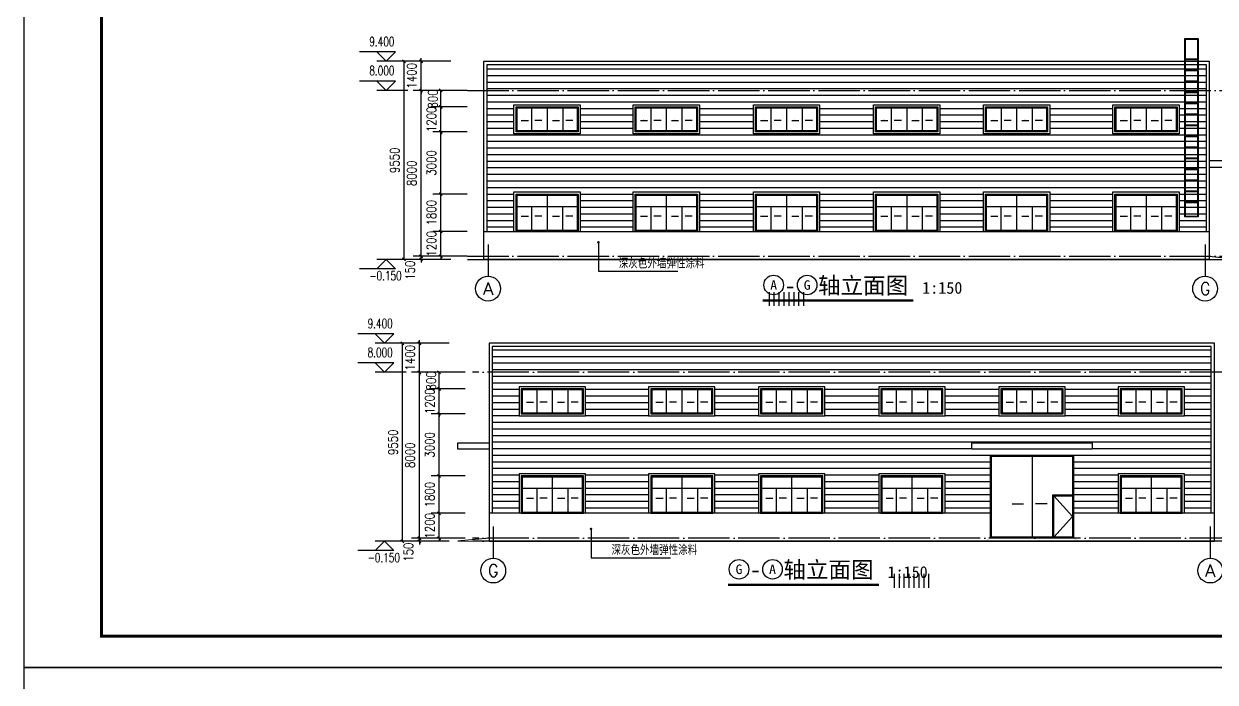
# Model space of a CAD drawing. Extents: x -21908402 to 2004492, y 83987 to 5079726.
# Drawn here: x 1811392 to 1868877, y 146275 to 178015 of the extents above; entities that cross this region are included whole.
import ezdxf
from ezdxf.enums import TextEntityAlignment as Align

# ---------------------------------------------------------------- set-up
doc = ezdxf.new("R2010")
doc.units = 0
doc.header["$LTSCALE"] = 1000
doc.linetypes.add('DOTE', pattern=[2.42, 2, -0.2, 0.02, -0.2])
doc.layers.get('0').update_dxf_attribs({"linetype": 'CONTINUOUS'})
doc.layers.get('DEFPOINTS').update_dxf_attribs({"linetype": 'CONTINUOUS'})
for name, color, linetype in [('AXIS', 3, 'CONTINUOUS'), ('AXIS_TEXT', 7, 'CONTINUOUS'), ('DIM_ELEV', 3, 'CONTINUOUS'), ('DIM_LEAD', 3, 'CONTINUOUS'), ('DIM_SYMB', 3, 'CONTINUOUS'), ('DOTE', 1, 'DOTE'), ('PUB_DIM', 3, 'CONTINUOUS'), ('PUB_TEXT', 7, 'CONTINUOUS'), ('PUB_TITLE', 4, 'CONTINUOUS'), ('WINDOW', 94, 'CONTINUOUS'), ('填充', 8, 'CONTINUOUS')]:
    doc.layers.add(name, color=color, linetype=linetype)
doc.styles.add('_TCH_AXIS', font='COMPLEX', dxfattribs={"bigfont": 'GBCBIG'})
doc.styles.add('_TCH_DIM', font='SIMPLEX', dxfattribs={"bigfont": 'GBCBIG'})
doc.styles.add('_TCH_DYN', font='')
doc.styles.add('COMPLEX', font='COMPLEX')
doc.styles.add('DIM_FONT', font='simplex.shx', dxfattribs={"width": 0.8})
doc.styles.get('_TCH_DYN').set_extended_font_data('SimSun')
doc.dimstyles.new('DIMN150', dxfattribs={"dimscale": 1.5, "dimtxt": 300, "dimasz": 100, "dimexe": 250, "dimexo": 300, "dimgap": 150, "dimtad": 1, "dimdec": 0, "dimzin": 0, "dimtxsty": 'DIM_FONT', "dimblk": 'ARCHTICK', "dimcen": 0.09, "dimclrt": 7, "dimazin": 3, "dimtfac": 1, "dimtdec": 0, "dimtix": 1, "dimtmove": 0, "dimatfit": 3, "dimtolj": 1, "dimtzin": 0})

# ---------------------------------------------------------------- blocks, each defined once
blk = doc.blocks.new('HHHHHHHGG')
at = {"layer": 'DIM_SYMB'}
for points in [[(-138605, -148864), (-138805, -148864), (-138805, -148837)], [(-138298, -148864), (-138098, -148864), (-138098, -148837)], [(-137105, -148864), (-137305, -148864), (-137305, -148837)], [(-136798, -148864), (-136598, -148864), (-136598, -148837)]]:
    blk.add_hatch(color=256, dxfattribs=at).paths.add_polyline_path(points)
for points in [[(-138949, -148864), (-138605, -148864)], [(-137954, -148864), (-138298, -148864)], [(-137449, -148864), (-137105, -148864)], [(-136454, -148864), (-136798, -148864)]]:
    blk.add_lwpolyline(points, dxfattribs=at)
at = {"layer": 'WINDOW'}
for p, q in [((-139201, -148218), (-136201, -148218)), ((-139201, -149418), (-139201, -148218)), ((-138451, -148218), (-138451, -149418)), ((-137701, -148218), (-137701, -149418)), ((-136951, -148218), (-136951, -149418)), ((-136201, -148218), (-136201, -149418)), ((-136201, -149418), (-139201, -149418))]:
    blk.add_line(p, q, dxfattribs=at)
blk.add_lwpolyline([(-139151, -148268), (-136251, -148268), (-136251, -149368), (-139151, -149368)], close=True, dxfattribs=at)
blk = doc.blocks.new('GFHHHHHH')
at = {"layer": 'DIM_SYMB'}
for points in [[(-142273, -148692), (-142473, -148692), (-142473, -148666)], [(-141967, -148692), (-141767, -148692), (-141767, -148666)], [(-140773, -148692), (-140973, -148692), (-140973, -148666)], [(-140467, -148692), (-140267, -148692), (-140267, -148666)]]:
    blk.add_hatch(color=256, dxfattribs=at).paths.add_polyline_path(points)
for points in [[(-142617, -148692), (-142273, -148692)], [(-141622, -148692), (-141967, -148692)], [(-141117, -148692), (-140773, -148692)], [(-140122, -148692), (-140467, -148692)]]:
    blk.add_lwpolyline(points, dxfattribs=at)
at = {"layer": 'WINDOW'}
for p, q in [((-142870, -147618), (-139870, -147618)), ((-142870, -149418), (-142870, -147618)), ((-141370, -147618), (-141370, -149418)), ((-139870, -147618), (-139870, -149418)), ((-142870, -148218), (-139870, -148218)), ((-142120, -148218), (-142120, -149418)), ((-140620, -148218), (-140620, -149418)), ((-139870, -149418), (-142870, -149418))]:
    blk.add_line(p, q, dxfattribs=at)
blk.add_lwpolyline([(-142820, -147668), (-139920, -147668), (-139920, -149368), (-142820, -149368)], close=True, dxfattribs=at)
blk = doc.blocks.new('FDDDGFG')
at = {"layer": 'DIM_SYMB'}
for points in [[(1842481, 175578), (1842331, 175578), (1842331, 175598)], [(1843058, 175578), (1843208, 175578), (1843208, 175598)]]:
    blk.add_hatch(color=256, dxfattribs=at).paths.add_polyline_path(points)
blk.add_lwpolyline([(1843942, 175966), (1844842, 174966), (1843942, 173966)])
for points in [[(1841926, 175578), (1842481, 175578)], [(1843613, 175578), (1843058, 175578)]]:
    blk.add_lwpolyline(points, dxfattribs=at)
at = {"layer": 'WINDOW'}
for p, q in [((1840892, 177916), (1844892, 177916)), ((1840892, 173916), (1840892, 177916)), ((1842892, 177916), (1842892, 173916)), ((1844892, 177916), (1844892, 173916)), ((1844892, 173916), (1840892, 173916))]:
    blk.add_line(p, q, dxfattribs=at)
for points in [[(1840942, 177866), (1844842, 177866), (1844842, 173966), (1840942, 173966)], [(1844892, 173916), (1843892, 173916), (1843892, 176016), (1844892, 176016)], [(1844842, 173966), (1843942, 173966), (1843942, 175966), (1844842, 175966)]]:
    blk.add_lwpolyline(points, close=True, dxfattribs=at)
blk = doc.blocks.new('123')
at = {"const_width": 10}
for points in [[(1840198, 180917), (1840498, 181067), (1844498, 181067)], [(1844798, 180917), (1844498, 181067), (1840498, 181067)]]:
    blk.add_lwpolyline(points, dxfattribs=at)
blk = doc.blocks.new('GT22')
for p, q in [((939605, 398207), (938975, 398207)), ((938975, 398207), (938975, 389607)), ((939575, 398177), (939005, 398177)), ((939005, 398177), (939005, 389607)), ((939575, 389607), (939575, 398177)), ((939605, 389607), (939605, 398207)), ((939005, 397217), (939575, 397217)), ((939005, 397187), (939575, 397187)), ((939005, 396687), (939575, 396687)), ((939005, 396657), (939575, 396657)), ((939005, 396157), (939575, 396157)), ((939005, 396127), (939575, 396127)), ((939005, 395627), (939575, 395627)), ((939005, 395597), (939575, 395597)), ((939005, 395097), (939575, 395097)), ((939005, 395067), (939575, 395067)), ((939005, 394567), (939575, 394567)), ((939005, 394537), (939575, 394537)), ((939005, 394037), (939575, 394037)), ((939005, 394007), (939575, 394007)), ((939005, 393507), (939575, 393507)), ((939005, 393477), (939575, 393477)), ((939005, 392977), (939575, 392977)), ((939005, 392947), (939575, 392947)), ((939005, 392447), (939575, 392447)), ((939005, 392417), (939575, 392417)), ((939005, 391917), (939575, 391917)), ((939005, 391887), (939575, 391887)), ((939005, 391387), (939575, 391387)), ((939005, 391357), (939575, 391357)), ((939005, 390857), (939575, 390857)), ((939005, 390827), (939575, 390827)), ((939005, 390327), (939575, 390327)), ((939005, 390297), (939575, 390297)), ((938975, 389607), (939605, 389607)), ((939005, 389637), (939575, 389637))]:
    blk.add_line(p, q)
blk = doc.blocks.new('_ARCHTICK')
at = {"color": 0, "linetype": 'BYBLOCK', "const_width": 0.4}
blk.add_lwpolyline([(-0.5, -0.5), (0.5, 0.5)], dxfattribs=at)
blk = doc.blocks.new('*D69')
at = {"layer": 'DEFPOINTS', "color": 0}
for p in [(1831428, 154415), (1833145, 154415), (1833145, 153215)]:
    blk.add_point(p, dxfattribs=at)
at = {"layer": 'PUB_DIM', "color": 0}
for p, q in [((1832695, 154415), (1831053, 154415)), ((1831428, 154415), (1831428, 154565)), ((1831428, 153215), (1831428, 154415)), ((1832695, 153215), (1831053, 153215)), ((1831428, 153215), (1831428, 153065))]:
    blk.add_line(p, q, dxfattribs=at)
at = {"layer": 'PUB_DIM', "color": 0, "xscale": 150, "yscale": 150, "zscale": 150}
for p, rotation in [((1831428, 154415), 270), ((1831428, 153215), 90)]:
    blk.add_blockref('_ARCHTICK', p, dxfattribs=dict(at, rotation=rotation))
at = {"layer": 'PUB_DIM', "color": 7, "insert": (1830978, 153815), "char_height": 450, "attachment_point": 5, "rotation": 90, "style": 'DIM_FONT'}
blk.add_mtext('\\A1;1200', dxfattribs=at)
blk = doc.blocks.new('*D70')
at = {"layer": 'DEFPOINTS', "color": 0}
for p in [(1831428, 156215), (1833145, 156215), (1833145, 154415)]:
    blk.add_point(p, dxfattribs=at)
at = {"layer": 'PUB_DIM', "color": 0}
for p, q in [((1832695, 156215), (1831053, 156215)), ((1831428, 154415), (1831428, 156215)), ((1832695, 154415), (1831053, 154415))]:
    blk.add_line(p, q, dxfattribs=at)
at = {"layer": 'PUB_DIM', "color": 0, "xscale": 150, "yscale": 150, "zscale": 150}
for p, rotation in [((1831428, 156215), 90), ((1831428, 154415), 270)]:
    blk.add_blockref('_ARCHTICK', p, dxfattribs=dict(at, rotation=rotation))
at = {"layer": 'PUB_DIM', "color": 7, "insert": (1830978, 155315), "char_height": 450, "attachment_point": 5, "rotation": 90, "style": 'DIM_FONT'}
blk.add_mtext('\\A1;1800', dxfattribs=at)
blk = doc.blocks.new('*D71')
at = {"layer": 'DEFPOINTS', "color": 0}
for p in [(1831428, 159215), (1833145, 159215), (1833145, 156215)]:
    blk.add_point(p, dxfattribs=at)
at = {"layer": 'PUB_DIM', "color": 0}
for p, q in [((1832695, 159215), (1831053, 159215)), ((1831428, 156215), (1831428, 159215)), ((1832695, 156215), (1831053, 156215))]:
    blk.add_line(p, q, dxfattribs=at)
at = {"layer": 'PUB_DIM', "color": 0, "xscale": 150, "yscale": 150, "zscale": 150}
for p, rotation in [((1831428, 159215), 90), ((1831428, 156215), 270)]:
    blk.add_blockref('_ARCHTICK', p, dxfattribs=dict(at, rotation=rotation))
at = {"layer": 'PUB_DIM', "color": 7, "insert": (1830978, 157715), "char_height": 450, "attachment_point": 5, "rotation": 90, "style": 'DIM_FONT'}
blk.add_mtext('\\A1;3000', dxfattribs=at)
blk = doc.blocks.new('*D72')
at = {"layer": 'DEFPOINTS', "color": 0}
for p in [(1831428, 160415), (1833145, 160415), (1833145, 159215)]:
    blk.add_point(p, dxfattribs=at)
at = {"layer": 'PUB_DIM', "color": 0}
for p, q in [((1832695, 160415), (1831053, 160415)), ((1831428, 160415), (1831428, 160565)), ((1831428, 159215), (1831428, 160415)), ((1832695, 159215), (1831053, 159215)), ((1831428, 159215), (1831428, 159065))]:
    blk.add_line(p, q, dxfattribs=at)
at = {"layer": 'PUB_DIM', "color": 0, "xscale": 150, "yscale": 150, "zscale": 150}
for p, rotation in [((1831428, 160415), 270), ((1831428, 159215), 90)]:
    blk.add_blockref('_ARCHTICK', p, dxfattribs=dict(at, rotation=rotation))
at = {"layer": 'PUB_DIM', "color": 7, "insert": (1830978, 159815), "char_height": 450, "attachment_point": 5, "rotation": 90, "style": 'DIM_FONT'}
blk.add_mtext('\\A1;1200', dxfattribs=at)
blk = doc.blocks.new('*D73')
at = {"layer": 'DEFPOINTS', "color": 0}
for p in [(1831428, 161215), (1833145, 161215), (1833145, 160415)]:
    blk.add_point(p, dxfattribs=at)
at = {"layer": 'PUB_DIM', "color": 0}
for p, q in [((1832695, 161215), (1831053, 161215)), ((1831428, 160415), (1831428, 161215)), ((1832695, 160415), (1831053, 160415))]:
    blk.add_line(p, q, dxfattribs=at)
at = {"layer": 'PUB_DIM', "color": 0, "xscale": 150, "yscale": 150, "zscale": 150}
for p, rotation in [((1831428, 161215), 90), ((1831428, 160415), 270)]:
    blk.add_blockref('_ARCHTICK', p, dxfattribs=dict(at, rotation=rotation))
at = {"layer": 'PUB_DIM', "color": 7, "insert": (1831045, 160800), "char_height": 450, "attachment_point": 5, "rotation": 90, "style": 'DIM_FONT'}
blk.add_mtext('\\A1;800', dxfattribs=at)
blk = doc.blocks.new('*D74')
at = {"layer": 'DEFPOINTS', "color": 0}
for p in [(1829656, 162615), (1831632, 162615), (1831632, 153065)]:
    blk.add_point(p, dxfattribs=at)
at = {"layer": 'PUB_DIM', "color": 0}
for p, q in [((1831182, 162615), (1829281, 162615)), ((1829656, 153065), (1829656, 162615)), ((1831182, 153065), (1829281, 153065))]:
    blk.add_line(p, q, dxfattribs=at)
at = {"layer": 'PUB_DIM', "color": 0, "xscale": 150, "yscale": 150, "zscale": 150}
for p, rotation in [((1829656, 162615), 90), ((1829656, 153065), 270)]:
    blk.add_blockref('_ARCHTICK', p, dxfattribs=dict(at, rotation=rotation))
at = {"layer": 'PUB_DIM', "color": 7, "insert": (1829206, 157840), "char_height": 450, "attachment_point": 5, "rotation": 90, "style": 'DIM_FONT'}
blk.add_mtext('\\A1;9550', dxfattribs=at)
blk = doc.blocks.new('*D75')
at = {"layer": 'DEFPOINTS', "color": 0}
for p in [(1830479, 153215), (1832371, 153215), (1832371, 153065)]:
    blk.add_point(p, dxfattribs=at)
at = {"layer": 'PUB_DIM', "color": 0}
for p, q in [((1831921, 153215), (1830104, 153215)), ((1831921, 153065), (1830104, 153065)), ((1830479, 153215), (1830479, 153365)), ((1830479, 153065), (1830479, 153215)), ((1830479, 153065), (1830479, 152915))]:
    blk.add_line(p, q, dxfattribs=at)
at = {"layer": 'PUB_DIM', "color": 0, "xscale": 150, "yscale": 150, "zscale": 150}
for p, rotation in [((1830479, 153215), 270), ((1830479, 153065), 90)]:
    blk.add_blockref('_ARCHTICK', p, dxfattribs=dict(at, rotation=rotation))
at = {"layer": 'PUB_DIM', "color": 7, "insert": (1829948, 152540), "char_height": 450, "attachment_point": 5, "rotation": 90, "style": 'DIM_FONT'}
blk.add_mtext('\\A1;150', dxfattribs=at)
blk = doc.blocks.new('*D76')
at = {"layer": 'DEFPOINTS', "color": 0}
for p in [(1830479, 161215), (1832371, 161215), (1832371, 153215)]:
    blk.add_point(p, dxfattribs=at)
at = {"layer": 'PUB_DIM', "color": 0}
for p, q in [((1831921, 161215), (1830104, 161215)), ((1830479, 153215), (1830479, 161215)), ((1831921, 153215), (1830104, 153215))]:
    blk.add_line(p, q, dxfattribs=at)
at = {"layer": 'PUB_DIM', "color": 0, "xscale": 150, "yscale": 150, "zscale": 150}
for p, rotation in [((1830479, 161215), 90), ((1830479, 153215), 270)]:
    blk.add_blockref('_ARCHTICK', p, dxfattribs=dict(at, rotation=rotation))
at = {"layer": 'PUB_DIM', "color": 7, "insert": (1830029, 157215), "char_height": 450, "attachment_point": 5, "rotation": 90, "style": 'DIM_FONT'}
blk.add_mtext('\\A1;8000', dxfattribs=at)
blk = doc.blocks.new('*D77')
at = {"layer": 'DEFPOINTS', "color": 0}
for p in [(1830479, 162615), (1832371, 162615), (1832371, 161215)]:
    blk.add_point(p, dxfattribs=at)
at = {"layer": 'PUB_DIM', "color": 0}
for p, q in [((1830479, 162615), (1830479, 162765)), ((1831921, 162615), (1830104, 162615)), ((1830479, 161215), (1830479, 162615)), ((1831921, 161215), (1830104, 161215)), ((1830479, 161215), (1830479, 161065))]:
    blk.add_line(p, q, dxfattribs=at)
at = {"layer": 'PUB_DIM', "color": 0, "xscale": 150, "yscale": 150, "zscale": 150}
for p, rotation in [((1830479, 162615), 270), ((1830479, 161215), 90)]:
    blk.add_blockref('_ARCHTICK', p, dxfattribs=dict(at, rotation=rotation))
at = {"layer": 'PUB_DIM', "color": 7, "insert": (1830029, 161915), "char_height": 450, "attachment_point": 5, "rotation": 90, "style": 'DIM_FONT'}
blk.add_mtext('\\A1;1400', dxfattribs=at)
blk = doc.blocks.new('*D96')
at = {"layer": 'DEFPOINTS', "color": 0}
for p in [(1831509, 168009), (1833227, 168009), (1833227, 166809)]:
    blk.add_point(p, dxfattribs=at)
at = {"layer": 'PUB_DIM', "color": 0}
for p, q in [((1832777, 168009), (1831134, 168009)), ((1831509, 168009), (1831509, 168159)), ((1831509, 166809), (1831509, 168009)), ((1832777, 166809), (1831134, 166809)), ((1831509, 166809), (1831509, 166659))]:
    blk.add_line(p, q, dxfattribs=at)
at = {"layer": 'PUB_DIM', "color": 0, "xscale": 150, "yscale": 150, "zscale": 150}
for p, rotation in [((1831509, 168009), 270), ((1831509, 166809), 90)]:
    blk.add_blockref('_ARCHTICK', p, dxfattribs=dict(at, rotation=rotation))
at = {"layer": 'PUB_DIM', "color": 7, "insert": (1831059, 167409), "char_height": 450, "attachment_point": 5, "rotation": 90, "style": 'DIM_FONT'}
blk.add_mtext('\\A1;1200', dxfattribs=at)
blk = doc.blocks.new('*D97')
at = {"layer": 'DEFPOINTS', "color": 0}
for p in [(1831509, 169809), (1833227, 169809), (1833227, 168009)]:
    blk.add_point(p, dxfattribs=at)
at = {"layer": 'PUB_DIM', "color": 0}
for p, q in [((1832777, 169809), (1831134, 169809)), ((1831509, 168009), (1831509, 169809)), ((1832777, 168009), (1831134, 168009))]:
    blk.add_line(p, q, dxfattribs=at)
at = {"layer": 'PUB_DIM', "color": 0, "xscale": 150, "yscale": 150, "zscale": 150}
for p, rotation in [((1831509, 169809), 90), ((1831509, 168009), 270)]:
    blk.add_blockref('_ARCHTICK', p, dxfattribs=dict(at, rotation=rotation))
at = {"layer": 'PUB_DIM', "color": 7, "insert": (1831059, 168909), "char_height": 450, "attachment_point": 5, "rotation": 90, "style": 'DIM_FONT'}
blk.add_mtext('\\A1;1800', dxfattribs=at)
blk = doc.blocks.new('*D98')
at = {"layer": 'DEFPOINTS', "color": 0}
for p in [(1831509, 172809), (1833227, 172809), (1833227, 169809)]:
    blk.add_point(p, dxfattribs=at)
at = {"layer": 'PUB_DIM', "color": 0}
for p, q in [((1832777, 172809), (1831134, 172809)), ((1831509, 169809), (1831509, 172809)), ((1832777, 169809), (1831134, 169809))]:
    blk.add_line(p, q, dxfattribs=at)
at = {"layer": 'PUB_DIM', "color": 0, "xscale": 150, "yscale": 150, "zscale": 150}
for p, rotation in [((1831509, 172809), 90), ((1831509, 169809), 270)]:
    blk.add_blockref('_ARCHTICK', p, dxfattribs=dict(at, rotation=rotation))
at = {"layer": 'PUB_DIM', "color": 7, "insert": (1831059, 171309), "char_height": 450, "attachment_point": 5, "rotation": 90, "style": 'DIM_FONT'}
blk.add_mtext('\\A1;3000', dxfattribs=at)
blk = doc.blocks.new('*D99')
at = {"layer": 'DEFPOINTS', "color": 0}
for p in [(1831509, 174009), (1833227, 174009), (1833227, 172809)]:
    blk.add_point(p, dxfattribs=at)
at = {"layer": 'PUB_DIM', "color": 0}
for p, q in [((1832777, 174009), (1831134, 174009)), ((1831509, 174009), (1831509, 174159)), ((1831509, 172809), (1831509, 174009)), ((1832777, 172809), (1831134, 172809)), ((1831509, 172809), (1831509, 172659))]:
    blk.add_line(p, q, dxfattribs=at)
at = {"layer": 'PUB_DIM', "color": 0, "xscale": 150, "yscale": 150, "zscale": 150}
for p, rotation in [((1831509, 174009), 270), ((1831509, 172809), 90)]:
    blk.add_blockref('_ARCHTICK', p, dxfattribs=dict(at, rotation=rotation))
at = {"layer": 'PUB_DIM', "color": 7, "insert": (1831059, 173409), "char_height": 450, "attachment_point": 5, "rotation": 90, "style": 'DIM_FONT'}
blk.add_mtext('\\A1;1200', dxfattribs=at)
blk = doc.blocks.new('*D100')
at = {"layer": 'DEFPOINTS', "color": 0}
for p in [(1831509, 174809), (1833227, 174809), (1833227, 174009)]:
    blk.add_point(p, dxfattribs=at)
at = {"layer": 'PUB_DIM', "color": 0}
for p, q in [((1832777, 174809), (1831134, 174809)), ((1831509, 174009), (1831509, 174809)), ((1832777, 174009), (1831134, 174009))]:
    blk.add_line(p, q, dxfattribs=at)
at = {"layer": 'PUB_DIM', "color": 0, "xscale": 150, "yscale": 150, "zscale": 150}
for p, rotation in [((1831509, 174809), 90), ((1831509, 174009), 270)]:
    blk.add_blockref('_ARCHTICK', p, dxfattribs=dict(at, rotation=rotation))
at = {"layer": 'PUB_DIM', "color": 7, "insert": (1831127, 174394), "char_height": 450, "attachment_point": 5, "rotation": 90, "style": 'DIM_FONT'}
blk.add_mtext('\\A1;800', dxfattribs=at)
blk = doc.blocks.new('*D101')
at = {"layer": 'DEFPOINTS', "color": 0}
for p in [(1829738, 176209), (1831714, 176209), (1831714, 166659)]:
    blk.add_point(p, dxfattribs=at)
at = {"layer": 'PUB_DIM', "color": 0}
for p, q in [((1831264, 176209), (1829363, 176209)), ((1829738, 166659), (1829738, 176209)), ((1831264, 166659), (1829363, 166659))]:
    blk.add_line(p, q, dxfattribs=at)
at = {"layer": 'PUB_DIM', "color": 0, "xscale": 150, "yscale": 150, "zscale": 150}
for p, rotation in [((1829738, 176209), 90), ((1829738, 166659), 270)]:
    blk.add_blockref('_ARCHTICK', p, dxfattribs=dict(at, rotation=rotation))
at = {"layer": 'PUB_DIM', "color": 7, "insert": (1829288, 171434), "char_height": 450, "attachment_point": 5, "rotation": 90, "style": 'DIM_FONT'}
blk.add_mtext('\\A1;9550', dxfattribs=at)
blk = doc.blocks.new('*D102')
at = {"layer": 'DEFPOINTS', "color": 0}
for p in [(1830561, 166809), (1832452, 166809), (1832452, 166659)]:
    blk.add_point(p, dxfattribs=at)
at = {"layer": 'PUB_DIM', "color": 0}
for p, q in [((1832002, 166809), (1830186, 166809)), ((1830561, 166809), (1830561, 166959)), ((1830561, 166659), (1830561, 166809)), ((1832002, 166659), (1830186, 166659)), ((1830561, 166659), (1830561, 166509))]:
    blk.add_line(p, q, dxfattribs=at)
at = {"layer": 'PUB_DIM', "color": 0, "xscale": 150, "yscale": 150, "zscale": 150}
for p, rotation in [((1830561, 166809), 270), ((1830561, 166659), 90)]:
    blk.add_blockref('_ARCHTICK', p, dxfattribs=dict(at, rotation=rotation))
at = {"layer": 'PUB_DIM', "color": 7, "insert": (1830029, 166134), "char_height": 450, "attachment_point": 5, "rotation": 90, "style": 'DIM_FONT'}
blk.add_mtext('\\A1;150', dxfattribs=at)
blk = doc.blocks.new('*D103')
at = {"layer": 'DEFPOINTS', "color": 0}
for p in [(1830561, 174809), (1832452, 174809), (1832452, 166809)]:
    blk.add_point(p, dxfattribs=at)
at = {"layer": 'PUB_DIM', "color": 0}
for p, q in [((1832002, 174809), (1830186, 174809)), ((1830561, 166809), (1830561, 174809)), ((1832002, 166809), (1830186, 166809))]:
    blk.add_line(p, q, dxfattribs=at)
at = {"layer": 'PUB_DIM', "color": 0, "xscale": 150, "yscale": 150, "zscale": 150}
for p, rotation in [((1830561, 174809), 90), ((1830561, 166809), 270)]:
    blk.add_blockref('_ARCHTICK', p, dxfattribs=dict(at, rotation=rotation))
at = {"layer": 'PUB_DIM', "color": 7, "insert": (1830111, 170809), "char_height": 450, "attachment_point": 5, "rotation": 90, "style": 'DIM_FONT'}
blk.add_mtext('\\A1;8000', dxfattribs=at)
blk = doc.blocks.new('*D104')
at = {"layer": 'DEFPOINTS', "color": 0}
for p in [(1830561, 176209), (1832452, 176209), (1832452, 174809)]:
    blk.add_point(p, dxfattribs=at)
at = {"layer": 'PUB_DIM', "color": 0}
for p, q in [((1832002, 176209), (1830186, 176209)), ((1830561, 176209), (1830561, 176359)), ((1830561, 174809), (1830561, 176209)), ((1832002, 174809), (1830186, 174809)), ((1830561, 174809), (1830561, 174659))]:
    blk.add_line(p, q, dxfattribs=at)
at = {"layer": 'PUB_DIM', "color": 0, "xscale": 150, "yscale": 150, "zscale": 150}
for p, rotation in [((1830561, 176209), 270), ((1830561, 174809), 90)]:
    blk.add_blockref('_ARCHTICK', p, dxfattribs=dict(at, rotation=rotation))
at = {"layer": 'PUB_DIM', "color": 7, "insert": (1830111, 175509), "char_height": 450, "attachment_point": 5, "rotation": 90, "style": 'DIM_FONT'}
blk.add_mtext('\\A1;1400', dxfattribs=at)
blk = doc.blocks.new('_AXISO')
blk.add_circle((0, 0), 0.5)
at = {"layer": 'AXIS_TEXT', "style": 'COMPLEX', "width": 1.041667}
blk.add_attdef('A', text='', height=0.56, dxfattribs=at).set_placement((-0.25, -0.28), (0.25, -0.28), align=Align.FIT)

msp = doc.modelspace()

# ---------------------------------------------------------------- hatches: boundary and pattern name
h = msp.add_hatch()
h.set_pattern_fill('ANSI31', color=250, scale=150, angle=45, style=0)
h.set_pattern_definition([(90, (3299689.7, -35136.97), (238.125, 4e-14), [])])
h.paths.add_polyline_path([(1849066.5, 164423.1), (1847338.3, 164423.1), (1847338.3, 165083.7), (1849066.5, 165083.7)])
h = msp.add_hatch()
h.set_pattern_fill('ANSI31', color=250, scale=150, angle=45, style=0)
h.set_pattern_definition([(90, (402743.75, -48730.98), (-238.125, 4e-14), [])])
h.paths.add_polyline_path([(1853366.9, 150829.1), (1855095.1, 150829.1), (1855095.1, 151489.7), (1853366.9, 151489.7)])
at = {"layer": '填充'}
h = msp.add_hatch(dxfattribs=at)
h.set_pattern_fill('ANSI31', color=256, scale=200, angle=135, style=0)
h.set_pattern_definition([(180, (10739.67, 6933.48), (-3e-14, -317.5), [])])
h.paths.add_polyline_path([(1833742.1, 176058.8), (1833742.1, 174808.8), (1868442.1, 174808.8), (1868442.1, 176058.8)])
h.paths.add_polyline_path([(1833742.1, 174808.8), (1833742.1, 173523.6), (1835042.1, 173523.6), (1835042.1, 174108.8), (1838242.1, 174108.8), (1838242.1, 173523.6), (1840792.1, 173523.6), (1840792.1, 174108.8), (1843992.1, 174108.8), (1843992.1, 173523.6), (1846592.1, 173523.6), (1846592.1, 174108.8), (1849792.1, 174108.8), (1849792.1, 173523.6), (1852392.1, 173523.6), (1852392.1, 174108.8), (1855592.1, 174108.8), (1855592.1, 173523.6), (1857692.1, 173523.6), (1857692.1, 174108.8), (1860892.1, 174108.8), (1860892.1, 173523.6), (1863942.1, 173523.6), (1863942.1, 174108.8), (1867142.1, 174108.8), (1867142.1, 173523.6), (1868442.1, 173523.6), (1868442.1, 174808.8)])
h.paths.add_polyline_path([(1840792.1, 169908.8), (1843992.1, 169908.8), (1843992.1, 169293.3), (1846592.1, 169293.3), (1846592.1, 169908.8), (1849792.1, 169908.8), (1849792.1, 169293.3), (1852392.1, 169293.3), (1852392.1, 169908.8), (1855592.1, 169908.8), (1855592.1, 169293.3), (1857692.1, 169293.3), (1857692.1, 169908.8), (1860892.1, 169908.8), (1860892.1, 169293.3), (1863942.1, 169293.3), (1863942.1, 169908.8), (1867142.1, 169908.8), (1867142.1, 169293.3), (1868442.1, 169293.3), (1868442.1, 173523.6), (1867142.1, 173523.6), (1867142.1, 172708.8), (1863942.1, 172708.8), (1863942.1, 173523.6), (1860892.1, 173523.6), (1860892.1, 172708.8), (1857692.1, 172708.8), (1857692.1, 173523.6), (1855592.1, 173523.6), (1855592.1, 172708.8), (1852392.1, 172708.8), (1852392.1, 173523.6), (1849792.1, 173523.6), (1849792.1, 172708.8), (1846592.1, 172708.8), (1846592.1, 173523.6), (1843992.1, 173523.6), (1843992.1, 172708.8), (1840792.1, 172708.8), (1840792.1, 173523.6), (1838242.1, 173523.6), (1838242.1, 172708.8), (1835042.1, 172708.8), (1835042.1, 173523.6), (1833742.1, 173523.6), (1833742.1, 169293.3), (1835042.1, 169293.3), (1835042.1, 169908.8), (1838242.1, 169908.8), (1838242.1, 169293.3), (1840792.1, 169293.3)])
h.paths.add_polyline_path([(1835042.1, 168008.8), (1835042.1, 169293.3), (1833742.1, 169293.3), (1833742.1, 168008.8)])
h.paths.add_polyline_path([(1840792.1, 168008.8), (1840792.1, 169293.3), (1838242.1, 169293.3), (1838242.1, 168008.8)])
h.paths.add_polyline_path([(1846592.1, 168008.8), (1846592.1, 169293.3), (1843992.1, 169293.3), (1843992.1, 168008.8)])
h.paths.add_polyline_path([(1852392.1, 168008.8), (1852392.1, 169293.3), (1849792.1, 169293.3), (1849792.1, 168008.8)])
h.paths.add_polyline_path([(1857692.1, 168008.8), (1857692.1, 169293.3), (1855592.1, 169293.3), (1855592.1, 168008.8)])
h.paths.add_polyline_path([(1863942.1, 168008.8), (1863942.1, 169293.3), (1860892.1, 169293.3), (1860892.1, 168008.8)])
h.paths.add_polyline_path([(1868442.1, 168008.8), (1868442.1, 169293.3), (1867142.1, 169293.3), (1867142.1, 168008.8)])
h = msp.add_hatch(dxfattribs=at)
h.set_pattern_fill('ANSI31', color=256, scale=200, angle=135, style=0)
h.set_pattern_definition([(180, (-116755.44, -13594), (-3e-14, -317.5), [])])
h.paths.add_polyline_path([(1868691.3, 161214.8), (1868691.3, 162464.8), (1833991.3, 162464.8), (1833991.3, 161214.8)])
h.paths.add_polyline_path([(1852641.3, 159742.5), (1852641.3, 160514.8), (1855841.3, 160514.8), (1855841.3, 159742.5), (1858441.3, 159742.5), (1858441.3, 160514.8), (1861641.3, 160514.8), (1861641.3, 159742.5), (1864191.3, 159742.5), (1864191.3, 160514.8), (1867391.3, 160514.8), (1867391.3, 159742.5), (1868691.3, 159742.5), (1868691.3, 161214.8), (1833991.3, 161214.8), (1833991.3, 159742.5), (1835291.3, 159742.5), (1835291.3, 160514.8), (1838491.3, 160514.8), (1838491.3, 159742.5), (1841541.3, 159742.5), (1841541.3, 160514.8), (1844741.3, 160514.8), (1844741.3, 159742.5), (1846841.3, 159742.5), (1846841.3, 160514.8), (1850041.3, 160514.8), (1850041.3, 159742.5)])
h.paths.add_polyline_path([(1852641.3, 159114.8), (1852641.3, 159742.5), (1850041.3, 159742.5), (1850041.3, 159114.8), (1846841.3, 159114.8), (1846841.3, 159742.5), (1844741.3, 159742.5), (1844741.3, 159114.8), (1841541.3, 159114.8), (1841541.3, 159742.5), (1838491.3, 159742.5), (1838491.3, 159114.8), (1835291.3, 159114.8), (1835291.3, 159742.5), (1833991.3, 159742.5), (1833991.3, 155716.7), (1835291.3, 155716.7), (1835291.3, 156314.8), (1838491.3, 156314.8), (1838491.3, 155716.7), (1841541.3, 155716.7), (1841541.3, 156314.8), (1844741.3, 156314.8), (1844741.3, 155716.7), (1846841.3, 155716.7), (1846841.3, 156314.8), (1850041.3, 156314.8), (1850041.3, 155716.7), (1852641.3, 155716.7), (1852641.3, 156314.8), (1855841.3, 156314.8), (1855841.3, 155716.7), (1858041.3, 155716.7), (1858041.3, 157214.8), (1862041.3, 157214.8), (1862041.3, 155716.7), (1864191.3, 155716.7), (1864191.3, 156314.8), (1867391.3, 156314.8), (1867391.3, 155716.7), (1868691.3, 155716.7), (1868691.3, 159742.5), (1867391.3, 159742.5), (1867391.3, 159114.8), (1864191.3, 159114.8), (1864191.3, 159742.5), (1861641.3, 159742.5), (1861641.3, 159114.8), (1858441.3, 159114.8), (1858441.3, 159742.5), (1855841.3, 159742.5), (1855841.3, 159114.8)])
h.paths.add_polyline_path([(1857141.3, 157814.8), (1862941.3, 157814.8), (1862941.3, 157514.8), (1857141.3, 157514.8)], flags=16)
h.paths.add_polyline_path([(1833991.3, 155716.7), (1833991.3, 154414.8), (1835291.3, 154414.8), (1835291.3, 155716.7)])
h.paths.add_polyline_path([(1838491.3, 155716.7), (1838491.3, 154414.8), (1841541.3, 154414.8), (1841541.3, 155716.7)])
h.paths.add_polyline_path([(1846841.3, 154414.8), (1846841.3, 155716.7), (1844741.3, 155716.7), (1844741.3, 154414.8)])
h.paths.add_polyline_path([(1850041.3, 155716.7), (1850041.3, 154414.8), (1852641.3, 154414.8), (1852641.3, 155716.7)])
h.paths.add_polyline_path([(1858041.3, 154414.8), (1858041.3, 155716.7), (1855841.3, 155716.7), (1855841.3, 154414.8)])
h.paths.add_polyline_path([(1862041.3, 155716.7), (1862041.3, 154414.8), (1864191.3, 154414.8), (1864191.3, 155716.7)])
h.paths.add_polyline_path([(1867391.3, 154414.8), (1868691.3, 154414.8), (1868691.3, 155716.7), (1867391.3, 155716.7)])

# ---------------------------------------------------------------- linework, layer by layer
for p, q in [((1833592.1, 168008.8), (1868442.1, 168008.8)), ((1838242.1, 168008.8), (1868592.1, 168008.8)), ((1858041.3, 154414.8), (1833841.3, 154414.8)), ((1858041.3, 154414.8), (1833991.3, 154414.8)), ((1868841.3, 154414.8), (1862041.3, 154414.8)), ((1864191.3, 154414.8), (1862041.3, 154414.8))]:
    msp.add_line(p, q)
at = {"const_width": 30}
for points in [[(1833592.1, 176208.8), (1868592.1, 176208.8), (1868592.1, 166658.8), (1833592.1, 166658.8)], [(1868841.3, 162614.8), (1833841.3, 162614.8), (1833841.3, 153064.8), (1868841.3, 153064.8)]]:
    msp.add_lwpolyline(points, close=True, dxfattribs=at)
for points in [[(1833592.1, 176208.8), (1868592.1, 176208.8), (1868592.1, 166658.8), (1833592.1, 166658.8)], [(1835042.1, 174108.8), (1838242.1, 174108.8), (1838242.1, 172708.8), (1835042.1, 172708.8)], [(1840792.1, 174108.8), (1843992.1, 174108.8), (1843992.1, 172708.8), (1840792.1, 172708.8)], [(1846592.1, 174108.8), (1849792.1, 174108.8), (1849792.1, 172708.8), (1846592.1, 172708.8)], [(1852392.1, 174108.8), (1855592.1, 174108.8), (1855592.1, 172708.8), (1852392.1, 172708.8)], [(1857692.1, 174108.8), (1860892.1, 174108.8), (1860892.1, 172708.8), (1857692.1, 172708.8)], [(1863942.1, 174108.8), (1867142.1, 174108.8), (1867142.1, 172708.8), (1863942.1, 172708.8)], [(1870092.1, 171408.8), (1868592.1, 171408.8), (1868592.1, 171108.8), (1870092.1, 171108.8)], [(1868841.3, 162614.8), (1833841.3, 162614.8), (1833841.3, 153064.8), (1868841.3, 153064.8)], [(1838491.3, 160514.8), (1835291.3, 160514.8), (1835291.3, 159114.8), (1838491.3, 159114.8)], [(1844741.3, 160514.8), (1841541.3, 160514.8), (1841541.3, 159114.8), (1844741.3, 159114.8)], [(1850041.3, 160514.8), (1846841.3, 160514.8), (1846841.3, 159114.8), (1850041.3, 159114.8)], [(1855841.3, 160514.8), (1852641.3, 160514.8), (1852641.3, 159114.8), (1855841.3, 159114.8)], [(1861641.3, 160514.8), (1858441.3, 160514.8), (1858441.3, 159114.8), (1861641.3, 159114.8)], [(1867391.3, 160514.8), (1864191.3, 160514.8), (1864191.3, 159114.8), (1867391.3, 159114.8)], [(1832341.3, 157814.8), (1833841.3, 157814.8), (1833841.3, 157514.8), (1832341.3, 157514.8)], [(1857141.3, 157814.8), (1862941.3, 157814.8), (1862941.3, 157514.8), (1857141.3, 157514.8)]]:
    msp.add_lwpolyline(points, close=True)
for points in [[(1833592.1, 168008.8), (1833592.1, 176208.8), (1868592.1, 176208.8), (1868592.1, 168008.8)], [(1833742.1, 168008.8), (1833742.1, 176058.8), (1868442.1, 176058.8), (1868442.1, 168008.8)], [(1835042.1, 168008.8), (1835042.1, 169908.8), (1838242.1, 169908.8), (1838242.1, 168008.8)], [(1840792.1, 168008.8), (1840792.1, 169908.8), (1843992.1, 169908.8), (1843992.1, 168008.8)], [(1846592.1, 168008.8), (1846592.1, 169908.8), (1849792.1, 169908.8), (1849792.1, 168008.8)], [(1852392.1, 168008.8), (1852392.1, 169908.8), (1855592.1, 169908.8), (1855592.1, 168008.8)], [(1857692.1, 168008.8), (1857692.1, 169908.8), (1860892.1, 169908.8), (1860892.1, 168008.8)], [(1863942.1, 168008.8), (1863942.1, 169908.8), (1867142.1, 169908.8), (1867142.1, 168008.8)], [(1868592.1, 166808.8), (1870092.1, 166658.8)], [(1832792.1, 166658.8), (1869392.1, 166658.8)], [(1868841.3, 154414.8), (1868841.3, 162614.8), (1833841.3, 162614.8), (1833841.3, 154414.8)], [(1868691.3, 154414.8), (1868691.3, 162464.8), (1833991.3, 162464.8), (1833991.3, 154414.8)], [(1838491.3, 154414.8), (1838491.3, 156314.8), (1835291.3, 156314.8), (1835291.3, 154414.8)], [(1844741.3, 154414.8), (1844741.3, 156314.8), (1841541.3, 156314.8), (1841541.3, 154414.8)], [(1850041.3, 154414.8), (1850041.3, 156314.8), (1846841.3, 156314.8), (1846841.3, 154414.8)], [(1855841.3, 154414.8), (1855841.3, 156314.8), (1852641.3, 156314.8), (1852641.3, 154414.8)], [(1867391.3, 154414.8), (1867391.3, 156314.8), (1864191.3, 156314.8), (1864191.3, 154414.8)], [(1833841.3, 153214.8), (1832341.3, 153064.8)], [(1869641.3, 153064.8), (1833041.3, 153064.8)]]:
    msp.add_lwpolyline(points)
for points in [[(1832792.1, 166658.8), (1868592.1, 166658.8), (1870092.1, 166658.8)], [(1869641.3, 153064.8), (1833841.3, 153064.8), (1832341.3, 153064.8)]]:
    msp.add_lwpolyline(points, dxfattribs=at)
at = {"layer": 'AXIS'}
for p, q in [((1833792.1, 167369.1), (1833792.1, 165849.8)), ((1868392.1, 167369.1), (1868392.1, 165849.8)), ((1834041.3, 153775.1), (1834041.3, 152255.7)), ((1868641.3, 153775.1), (1868641.3, 152255.7))]:
    msp.add_line(p, q, dxfattribs=at)
at = {"layer": 'DIM_ELEV'}
for p, q in [((1829325.5, 176658.8), (1827582.8, 176658.8)), ((1828875.5, 176208.8), (1828425.5, 176658.8)), ((1828875.5, 176208.8), (1829325.5, 176658.8)), ((1829925.5, 176208.8), (1828425.5, 176208.8)), ((1829325.5, 175258.8), (1827582.8, 175258.8)), ((1828875.5, 174808.8), (1828425.5, 175258.8)), ((1829925.5, 174808.8), (1828425.5, 174808.8)), ((1828875.5, 174808.8), (1829325.5, 175258.8)), ((1829325.5, 166208.8), (1827582.8, 166208.8)), ((1828875.5, 166658.8), (1828425.5, 166208.8)), ((1829925.5, 166658.8), (1828425.5, 166658.8)), ((1828875.5, 166658.8), (1829325.5, 166208.8)), ((1829244, 163064.8), (1827501.3, 163064.8)), ((1828794, 162614.8), (1828344, 163064.8)), ((1828794, 162614.8), (1829244, 163064.8)), ((1829844, 162614.8), (1828344, 162614.8)), ((1829244, 161664.8), (1827501.3, 161664.8)), ((1828794, 161214.8), (1828344, 161664.8)), ((1828794, 161214.8), (1829244, 161664.8)), ((1829844, 161214.8), (1828344, 161214.8)), ((1828794, 153064.8), (1828344, 152614.8)), ((1829844, 153064.8), (1828344, 153064.8)), ((1828794, 153064.8), (1829244, 152614.8)), ((1829244, 152614.8), (1827501.3, 152614.8))]:
    msp.add_line(p, q, dxfattribs=at)
at = {"layer": 'DIM_LEAD'}
for p, q in [((1839115, 167479.5), (1839115, 166089.7)), ((1839115, 166089.7), (1842955.6, 166089.7)), ((1838760.4, 153660.1), (1838760.4, 152270.4)), ((1838760.4, 152270.4), (1842601, 152270.4))]:
    msp.add_line(p, q, dxfattribs=at)
at = {"layer": 'DIM_LEAD', "const_width": 60}
for points in [[(1839115, 167509.5, 1), (1839115, 167449.5, 1)], [(1838760.4, 153690.1, 1), (1838760.4, 153630.1, 1)]]:
    msp.add_lwpolyline(points, format="xyb", close=True, dxfattribs=at)
at = {"layer": 'DIM_SYMB', "const_width": 105}
for points in [[(1847048.3, 164673), (1854320.4, 164673)], [(1845376.4, 150967.4), (1852648.5, 150967.4)]]:
    msp.add_lwpolyline(points, dxfattribs=at)
at = {"layer": 'DOTE'}
for p, q in [((1832792.1, 174808.8), (1869392.1, 174808.8)), ((1832792.1, 166808.8), (1869392.1, 166808.8)), ((1832792.1, 166658.8), (1869392.1, 166658.8)), ((1869641.3, 161214.8), (1833041.3, 161214.8)), ((1869641.3, 153214.8), (1833041.3, 153214.8)), ((1869641.3, 153064.8), (1833041.3, 153064.8))]:
    msp.add_line(p, q, dxfattribs=at)
at = {"layer": 'PUB_TEXT'}
for centre in [(1847573.3, 165422.6), (1849190.4, 165422.6), (1845901.4, 151717), (1847518.5, 151717)]:
    msp.add_circle(centre, 472.5, dxfattribs=at)
at = {"layer": 'PUB_TITLE'}
for points in [[(1811391.5, 146987.2), (1900491.5, 146987.2), (1900491.5, 209987.2), (1811391.5, 209987.2)], [(1811391.5, 83987.2), (1900491.5, 83987.2), (1900491.5, 146987.2), (1811391.5, 146987.2)]]:
    msp.add_lwpolyline(points, close=True, dxfattribs=at)
at = {"layer": 'PUB_TITLE', "const_width": 150}
msp.add_lwpolyline([(1815141.5, 148487.2), (1898991.5, 148487.2), (1898991.5, 208487.2), (1815141.5, 208487.2)], close=True, dxfattribs=at)

# ---------------------------------------------------------------- block references
at = {"extrusion": (0, 0, -1), "zscale": -1}
msp.add_blockref('GT22', (-2807024.4, -220904.4), dxfattribs=at)
for name, p in [('HHHHHHHGG', (1974343.6, 322227)), ('HHHHHHHGG', (1980093.6, 322227)), ('HHHHHHHGG', (1985893.6, 322227)), ('HHHHHHHGG', (1991693.6, 322227)), ('HHHHHHHGG', (1996993.6, 322227)), ('HHHHHHHGG', (2003243.6, 322227)), ('GFHHHHHH', (1978011.8, 317427)), ('GFHHHHHH', (1983761.8, 317427)), ('GFHHHHHH', (1989561.8, 317427)), ('GFHHHHHH', (1995361.8, 317427)), ('GFHHHHHH', (2000661.8, 317427)), ('GFHHHHHH', (2006911.8, 317427)), ('FDDDGFG', (17149.4, -20701.6)), ('123', (17533.4, -27852.5))]:
    msp.add_blockref(name, p)
at = {"xscale": -1}
for name, p in [('HHHHHHHGG', (1699189.9, 308633)), ('HHHHHHHGG', (1705439.9, 308633)), ('HHHHHHHGG', (1710739.9, 308633)), ('HHHHHHHGG', (1716539.9, 308633)), ('HHHHHHHGG', (1722339.9, 308633)), ('HHHHHHHGG', (1728089.9, 308633)), ('GFHHHHHH', (1695521.6, 303833)), ('GFHHHHHH', (1701771.6, 303833)), ('GFHHHHHH', (1707071.6, 303833)), ('GFHHHHHH', (1712871.6, 303833)), ('GFHHHHHH', (1724421.6, 303833))]:
    msp.add_blockref(name, p, dxfattribs=at)
at = {"layer": 'AXIS'}
ref = msp.add_blockref('_AXISO', (1833792.1, 165249.8), dxfattribs=dict(at, xscale=1200, yscale=1200, zscale=1200))
ref.add_attrib('A', 'A', dxfattribs={"layer": 'AXIS_TEXT', "height": 594.7, "style": '_TCH_AXIS'}).set_placement((1833537.2, 164952.4), (1834047, 164952.4), align=Align.FIT)
ref = msp.add_blockref('_AXISO', (1868392.1, 165249.8), dxfattribs=dict(at, xscale=1200, yscale=1200, zscale=1200))
ref.add_attrib('A', 'G', dxfattribs={"layer": 'AXIS_TEXT', "height": 594.7, "style": '_TCH_AXIS'}).set_placement((1868137.2, 164952.4), (1868647, 164952.4), align=Align.FIT)
ref = msp.add_blockref('_AXISO', (1834041.3, 151655.7), dxfattribs=dict(at, xscale=1200, yscale=1200, zscale=1200))
ref.add_attrib('A', 'G', dxfattribs={"layer": 'AXIS_TEXT', "height": 594.7, "style": '_TCH_AXIS'}).set_placement((1833786.4, 151358.4), (1834296.2, 151358.4), align=Align.FIT)
ref = msp.add_blockref('_AXISO', (1868641.3, 151655.7), dxfattribs=dict(at, xscale=1200, yscale=1200, zscale=1200))
ref.add_attrib('A', 'A', dxfattribs={"layer": 'AXIS_TEXT', "height": 594.7, "style": '_TCH_AXIS'}).set_placement((1868386.4, 151358.4), (1868896.2, 151358.4), align=Align.FIT)

# ---------------------------------------------------------------- texts
at = {"layer": 'PUB_TEXT', "style": '_TCH_DIM', "width": 0.705882}
for s, p in [('9.400', (1828059.9, 176939.1)), ('8.000', (1828059.9, 175539.1)), ('-0.150', (1828059.9, 165649.1)), ('9.400', (1827978.4, 163345.1)), ('8.000', (1827978.4, 161945.1)), ('-0.150', (1827978.4, 152055.1))]:
    msp.add_text(s, height=446.25, dxfattribs=at).set_placement(p)
at = {"layer": 'PUB_TEXT'}
for s, height, style, p in [('深灰色外墙弹性涂料', 459.57, '_TCH_DIM', (1840101.4, 166224.7)), ('轴立面图', 797.47, '_TCH_DYN', (1849715.4, 165002.6)), ('1:150', 569.62, '_TCH_DYN', (1854740.4, 165002.6)), ('-', 797.5, '_TCH_DYN', (1848098.3, 165002.6)), ('深灰色外墙弹性涂料', 459.57, '_TCH_DIM', (1839746.9, 152405.4)), ('轴立面图', 797.47, '_TCH_DYN', (1848043.5, 151297)), ('1:150', 569.62, '_TCH_DYN', (1853068.5, 151297)), ('-', 797.5, '_TCH_DYN', (1846426.4, 151297))]:
    msp.add_text(s, height=height, dxfattribs=dict(at, style=style)).set_placement(p)
at = {"layer": 'PUB_TEXT', "style": '_TCH_DYN'}
for s, height, width, p, p2 in [('A', 458.6, 1.022727, (1847406.6, 165193.3), (1847740.1, 165193.3)), ('G', 457.6, 1.028571, (1849023.1, 165193.8), (1849357.8, 165193.8)), ('G', 457.6, 1.028571, (1845734.1, 151488.2), (1846068.8, 151488.2)), ('A', 458.6, 1.022727, (1847351.8, 151487.7), (1847685.3, 151487.7))]:
    msp.add_text(s, height=height, dxfattribs=dict(at, width=width)).set_placement(p, p2, align=Align.FIT)

# ---------------------------------------------------------------- dimensions: what is measured, and where the dimension line sits
at = {"layer": 'PUB_DIM'}
for p1, p2, distance, picture, middle in [((1831713.5, 166658.8), (1831713.5, 176208.8), 1975.8, '*D101', (1829287.7, 171433.8)), ((1832452.3, 174808.8), (1832452.3, 176208.8), 1891.5, '*D104', (1830110.8, 175508.8)), ((1832452.3, 166808.8), (1832452.3, 174808.8), 1891.5, '*D103', (1830110.8, 170808.8)), ((1833226.6, 172808.8), (1833226.6, 174008.8), 1717.4, '*D99', (1831059.3, 173408.8)), ((1833226.6, 169808.8), (1833226.6, 172808.8), 1717.4, '*D98', (1831059.3, 171308.8)), ((1833226.6, 168008.8), (1833226.6, 169808.8), 1717.4, '*D97', (1831059.3, 168908.8)), ((1833226.6, 166808.8), (1833226.6, 168008.8), 1717.4, '*D96', (1831059.3, 167408.8)), ((1831632, 153064.8), (1831632, 162614.8), 1975.8, '*D74', (1829206.2, 157839.8)), ((1832370.8, 161214.8), (1832370.8, 162614.8), 1891.5, '*D77', (1830029.4, 161914.8)), ((1832370.8, 153214.8), (1832370.8, 161214.8), 1891.5, '*D76', (1830029.4, 157214.8)), ((1833145.2, 159214.8), (1833145.2, 160414.8), 1717.4, '*D72', (1830977.8, 159814.8)), ((1833145.2, 156214.8), (1833145.2, 159214.8), 1717.4, '*D71', (1830977.8, 157714.8)), ((1833145.2, 154414.8), (1833145.2, 156214.8), 1717.4, '*D70', (1830977.8, 155314.8)), ((1833145.2, 153214.8), (1833145.2, 154414.8), 1717.4, '*D69', (1830977.8, 153814.8))]:
    dim = msp.add_aligned_dim(p1=p1, p2=p2, distance=distance, dimstyle='DIMN150', dxfattribs=at)
    dim.commit()
    dim.dimension.update_dxf_attribs({"geometry": picture, "text_midpoint": middle})
for base, p1, p2, picture, middle in [((1831509.3, 174808.8), (1833226.6, 174008.8), (1833226.6, 174808.8), '*D100', (1831126.6, 174394.5)), ((1830560.8, 166808.8), (1832452.3, 166658.8), (1832452.3, 166808.8), '*D102', (1830029.2, 166133.8)), ((1831427.8, 161214.8), (1833145.2, 160414.8), (1833145.2, 161214.8), '*D73', (1831045.2, 160800.5)), ((1830479.4, 153214.8), (1832370.8, 153064.8), (1832370.8, 153214.8), '*D75', (1829947.7, 152539.8))]:
    dim = msp.add_linear_dim(base=base, p1=p1, p2=p2, angle=90, dimstyle='DIMN150', dxfattribs=at)
    dim.commit()
    dim.dimension.update_dxf_attribs({"geometry": picture, "text_midpoint": middle, "dimtype": 129})

doc.saveas('drawing.dxf')
